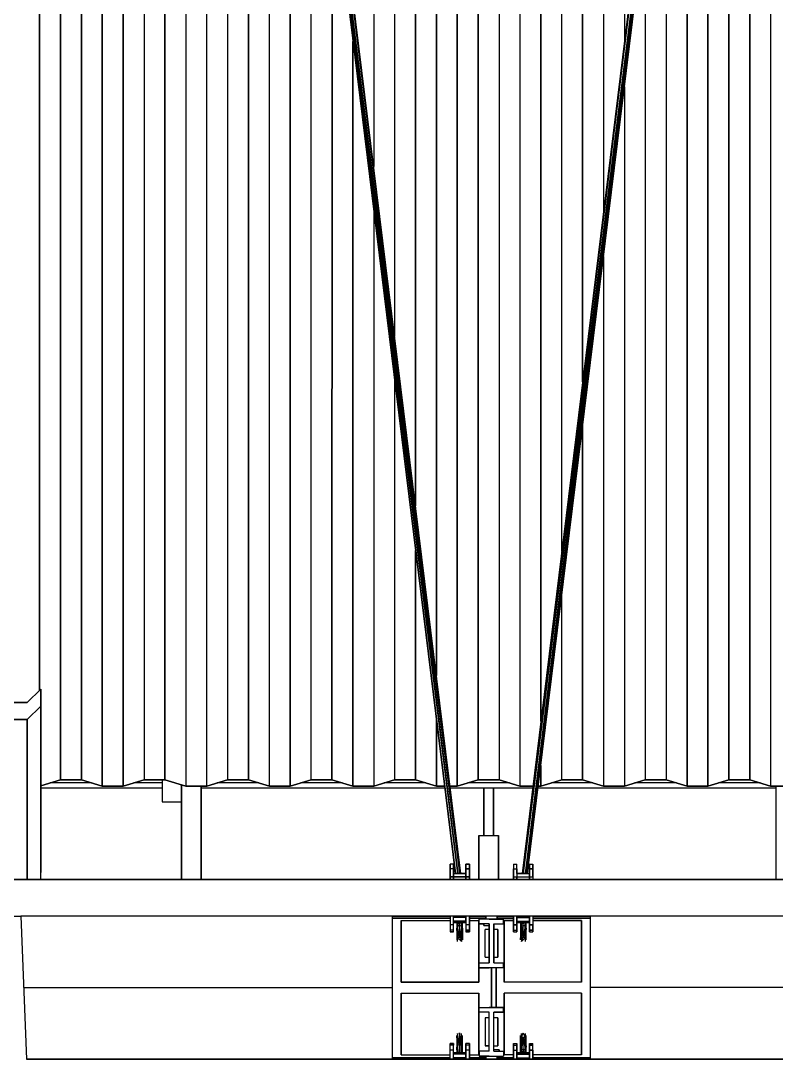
# Model space of a CAD drawing. Extents: x -32 to 51.8, y -51.6 to -5.5.
# Drawn here: x 17.347 to 20.447, y -20.883 to -16.621 of the extents above; entities that cross this region are included whole.
import ezdxf

# ---------------------------------------------------------------- set-up
doc = ezdxf.new("R2010")
doc.units = 0
doc.header["$MEASUREMENT"] = 0
doc.layers.get('0').update_dxf_attribs({"linetype": 'CONTINUOUS'})
doc.layers.add('hachures', color=5, linetype='CONTINUOUS')

msp = doc.modelspace()

# ---------------------------------------------------------------- linework, layer by layer
for p, q in [((18.4959, -14.9653), (19.1303, -20.1205)), ((19.133, -20.1205), (18.4959, -14.9653)), ((19.1406, -20.1205), (18.4992, -14.9709)), ((19.133, -20.1205), (18.4992, -14.9709)), ((19.1488, -20.1205), (18.5071, -14.9732)), ((18.5071, -14.9732), (19.1407, -20.1205)), ((19.1527, -20.1205), (18.5151, -14.9709)), ((18.5151, -14.9709), (19.1489, -20.1205)), ((19.1528, -20.1205), (18.5184, -14.9653)), ((20.0389, -14.9653), (19.4044, -20.1205)), ((20.0422, -14.9709), (19.4045, -20.1205)), ((19.4083, -20.1205), (20.0422, -14.9709)), ((20.0501, -14.9732), (19.4084, -20.1205)), ((20.0581, -14.9709), (19.4165, -20.1205)), ((20.0501, -14.9732), (19.4165, -20.1205)), ((19.4242, -20.1205), (20.0614, -14.9653)), ((19.4242, -20.1205), (20.0581, -14.9709)), ((19.4269, -20.1205), (20.0614, -14.9653)), ((17.429, -19.364), (17.3737, -19.4184)), ((17.429, -19.364), (17.4289, -19.4337)), ((17.4289, -19.4337), (17.429, -19.364)), ((17.429, -20.117), (17.429, -19.364)), ((17.429, -19.364), (17.429, -19.364)), ((17.429, -19.3651), (17.429, -20.117)), ((17.288, -19.4184), (17.3737, -19.4184)), ((17.3737, -19.4184), (17.288, -19.4184)), ((17.4289, -19.4337), (17.3736, -19.4881)), ((17.3736, -19.4881), (17.4289, -19.4337)), ((17.4289, -20.1452), (17.4289, -19.4337)), ((17.3736, -19.4881), (17.2879, -19.4881)), ((17.2879, -19.4881), (17.3736, -19.4881)), ((17.3736, -20.1452), (17.3736, -19.4881)), ((19.0528, -19.491), (19.0528, -19.7619)), ((19.4814, -19.6778), (19.4814, -19.7619)), ((19.4814, -19.7619), (19.4814, -19.6778)), ((17.51, -19.7045), (17.51, -19.7045)), ((17.51, -19.7045), (17.51, -19.7045)), ((17.51, -19.7367), (17.429, -19.7604)), ((17.429, -19.7605), (17.51, -19.7368)), ((17.9271, -19.7702), (17.429, -19.7702)), ((17.638, -19.7492), (17.4676, -19.7492)), ((17.5957, -19.7367), (17.51, -19.7367)), ((17.51, -19.7368), (17.5957, -19.7368)), ((17.6814, -19.7618), (17.5957, -19.7367)), ((17.5957, -19.7368), (17.6814, -19.7619)), ((17.7671, -19.7619), (17.6814, -19.7618)), ((17.6814, -19.7619), (17.7671, -19.7619)), ((17.8528, -19.7367), (17.7671, -19.7619)), ((17.7671, -19.7619), (17.8528, -19.7368)), ((17.9271, -19.7492), (17.8105, -19.7492)), ((17.9385, -19.7367), (17.8528, -19.7367)), ((17.8528, -19.7368), (17.9385, -19.7368)), ((17.9271, -19.7368), (17.9271, -19.8262)), ((18.0242, -19.7619), (17.9385, -19.7367)), ((17.9385, -19.7368), (18.0242, -19.7619)), ((18.0071, -20.1452), (18.0071, -19.7569)), ((18.0071, -19.7569), (18.0071, -20.1452)), ((18.0071, -19.7569), (18.0071, -19.8262)), ((18.0242, -19.7619), (18.11, -19.7619)), ((18.11, -19.7619), (18.0242, -19.7619)), ((18.0871, -19.7619), (18.0871, -20.1452)), ((18.0871, -20.1452), (18.0871, -19.7619)), ((19.0872, -19.7702), (18.0871, -19.7702)), ((18.1957, -19.7367), (18.11, -19.7619)), ((18.11, -19.7619), (18.1957, -19.7368)), ((18.3237, -19.7492), (18.1533, -19.7492)), ((18.2814, -19.7367), (18.1957, -19.7367)), ((18.1957, -19.7368), (18.2814, -19.7368)), ((18.3671, -19.7619), (18.2814, -19.7367)), ((18.2814, -19.7368), (18.3671, -19.7619)), ((18.3671, -19.7619), (18.4528, -19.7619)), ((18.4528, -19.7619), (18.3671, -19.7619)), ((18.5385, -19.7367), (18.4528, -19.7619)), ((18.4528, -19.7619), (18.5385, -19.7368)), ((18.6666, -19.7492), (18.4962, -19.7492)), ((18.6242, -19.7367), (18.5385, -19.7367)), ((18.5385, -19.7368), (18.6242, -19.7368)), ((18.71, -19.7619), (18.6242, -19.7367)), ((18.6242, -19.7368), (18.71, -19.7619)), ((18.71, -19.7619), (18.7957, -19.7619)), ((18.7957, -19.7619), (18.71, -19.7619)), ((18.8814, -19.7367), (18.7957, -19.7619)), ((18.7957, -19.7619), (18.8814, -19.7368)), ((19.0094, -19.7492), (18.839, -19.7492)), ((18.9671, -19.7367), (18.8814, -19.7367)), ((18.8814, -19.7368), (18.9671, -19.7368)), ((19.0528, -19.7619), (18.9671, -19.7367)), ((18.9671, -19.7368), (19.0528, -19.7619)), ((19.0528, -19.7619), (19.0861, -19.7619)), ((19.0861, -19.7619), (19.0528, -19.7619)), ((19.1086, -19.7619), (19.1385, -19.7619)), ((19.1385, -19.7619), (19.1086, -19.7619)), ((19.4475, -19.7702), (19.1097, -19.7702)), ((19.2242, -19.7367), (19.1385, -19.7619)), ((19.1385, -19.7619), (19.2242, -19.7368)), ((19.3523, -19.7492), (19.1819, -19.7492)), ((19.31, -19.7367), (19.2242, -19.7367)), ((19.2242, -19.7368), (19.31, -19.7368)), ((19.2473, -19.9652), (19.2473, -19.7702)), ((19.2473, -19.7702), (19.2473, -19.9652)), ((19.2869, -19.7702), (19.2869, -19.9652)), ((19.2869, -19.9652), (19.2869, -19.7702)), ((19.2869, -19.9652), (19.2869, -19.7702)), ((19.3957, -19.7619), (19.31, -19.7367)), ((19.31, -19.7368), (19.3957, -19.7619)), ((19.3957, -19.7619), (19.4486, -19.7619)), ((19.4486, -19.7619), (19.3957, -19.7619)), ((20.4471, -19.7702), (19.47, -19.7702)), ((19.471, -19.7619), (19.4814, -19.7619)), ((19.4814, -19.7619), (19.471, -19.7619)), ((19.5671, -19.7367), (19.4814, -19.7619)), ((19.4814, -19.7619), (19.5671, -19.7368)), ((19.6952, -19.7492), (19.5247, -19.7492)), ((19.6528, -19.7367), (19.5671, -19.7367)), ((19.5671, -19.7368), (19.6528, -19.7368)), ((19.7385, -19.7619), (19.6528, -19.7367)), ((19.6528, -19.7368), (19.7385, -19.7619)), ((19.7385, -19.7619), (19.8242, -19.7619)), ((19.8242, -19.7619), (19.7385, -19.7619)), ((19.91, -19.7367), (19.8242, -19.7619)), ((19.8242, -19.7619), (19.91, -19.7368)), ((20.038, -19.7492), (19.8676, -19.7492)), ((19.9957, -19.7367), (19.91, -19.7367)), ((19.91, -19.7368), (19.9957, -19.7368)), ((20.0814, -19.7619), (19.9957, -19.7367)), ((19.9957, -19.7368), (20.0814, -19.7619)), ((20.0814, -19.7619), (20.1671, -19.7619)), ((20.1671, -19.7619), (20.0814, -19.7619)), ((20.2528, -19.7367), (20.1671, -19.7619)), ((20.1671, -19.7619), (20.2528, -19.7368)), ((20.3809, -19.7492), (20.2104, -19.7492)), ((20.3385, -19.7367), (20.2528, -19.7367)), ((20.2528, -19.7368), (20.3385, -19.7368)), ((20.4242, -19.7619), (20.3385, -19.7367)), ((20.3385, -19.7368), (20.4242, -19.7619)), ((20.4242, -19.7619), (20.51, -19.7619)), ((20.51, -19.7619), (20.4242, -19.7619)), ((20.4471, -20.1452), (20.4471, -19.7619)), ((17.9271, -19.8262), (18.0071, -19.8262)), ((19.2271, -20.1452), (19.2271, -19.9652)), ((19.2271, -19.9652), (19.3071, -19.9652)), ((19.2271, -20.1452), (19.2271, -19.9652)), ((19.2271, -19.9652), (19.2271, -20.1452)), ((19.3071, -19.9652), (19.3071, -20.1452)), ((19.3071, -19.9652), (19.3071, -20.1452)), ((19.3071, -20.1452), (19.3071, -19.9652)), ((17.429, -20.1452), (17.429, -20.117)), ((19.1086, -20.0818), (19.1086, -20.1019)), ((19.1086, -20.0886), (19.1086, -20.0818)), ((19.123, -20.0818), (19.1086, -20.0818)), ((19.1086, -20.0818), (19.1086, -20.0886)), ((19.1086, -20.1019), (19.1086, -20.0818)), ((19.1086, -20.11), (19.1086, -20.0886)), ((19.1086, -20.1019), (19.1086, -20.1351)), ((19.123, -20.1019), (19.1086, -20.1019)), ((19.1086, -20.1351), (19.1086, -20.1019)), ((19.1086, -20.1452), (19.1086, -20.11)), ((19.123, -20.1019), (19.123, -20.0818)), ((19.123, -20.0818), (19.123, -20.1019)), ((19.123, -20.1351), (19.123, -20.1019)), ((19.123, -20.1019), (19.123, -20.1351)), ((19.1886, -20.0818), (19.1741, -20.0818)), ((19.1741, -20.0886), (19.1741, -20.0818)), ((19.1741, -20.0818), (19.1741, -20.1019)), ((19.1741, -20.0818), (19.1886, -20.0818)), ((19.1741, -20.1019), (19.1741, -20.0818)), ((19.1741, -20.11), (19.1741, -20.0886)), ((19.1741, -20.1019), (19.1741, -20.1019)), ((19.1741, -20.1019), (19.1741, -20.1351)), ((19.1741, -20.1019), (19.1886, -20.1019)), ((19.1741, -20.1351), (19.1741, -20.1019)), ((19.1886, -20.1019), (19.1741, -20.1019)), ((19.1741, -20.1205), (19.1741, -20.11)), ((19.1886, -20.1019), (19.1886, -20.0818)), ((19.1886, -20.0818), (19.1886, -20.0886)), ((19.1886, -20.0818), (19.1886, -20.1019)), ((19.1886, -20.0886), (19.1886, -20.11)), ((19.1886, -20.1351), (19.1886, -20.1019)), ((19.1886, -20.1019), (19.1886, -20.1351)), ((19.1886, -20.11), (19.1886, -20.1452)), ((19.3686, -20.0818), (19.383, -20.0818)), ((19.3686, -20.0818), (19.3686, -20.1019)), ((19.3686, -20.1019), (19.383, -20.1019)), ((19.3686, -20.1351), (19.3686, -20.1019)), ((19.3686, -20.1019), (19.3686, -20.1351)), ((19.383, -20.1019), (19.383, -20.0818)), ((19.383, -20.0886), (19.383, -20.0818)), ((19.383, -20.1019), (19.383, -20.1351)), ((19.383, -20.11), (19.383, -20.1019)), ((19.383, -20.11), (19.383, -20.11)), ((19.383, -20.1205), (19.383, -20.11)), ((19.4341, -20.0886), (19.4341, -20.0818)), ((19.4341, -20.0818), (19.4341, -20.1019)), ((19.4341, -20.11), (19.4341, -20.0886)), ((19.4341, -20.1019), (19.4341, -20.1351)), ((19.4341, -20.1205), (19.4341, -20.11)), ((19.4342, -20.0818), (19.4486, -20.0818)), ((19.4342, -20.1019), (19.4342, -20.0818)), ((19.4342, -20.1019), (19.4486, -20.1019)), ((19.4342, -20.1351), (19.4342, -20.1019)), ((19.4342, -20.1019), (19.4342, -20.1019)), ((19.4486, -20.1019), (19.4342, -20.1019)), ((19.4486, -20.1019), (19.4486, -20.0818)), ((19.4486, -20.0818), (19.4486, -20.1019)), ((19.4486, -20.1019), (19.4486, -20.1019)), ((19.4486, -20.1019), (19.4486, -20.1351)), ((19.4486, -20.1351), (19.4486, -20.1019)), ((17.3471, -20.1452), (17.2671, -20.1452)), ((17.2671, -20.1452), (17.3471, -20.1452)), ((21.1871, -20.1452), (17.3471, -20.1452)), ((21.1871, -20.1452), (17.3471, -20.1452)), ((17.3471, -20.1452), (21.1871, -20.1452)), ((19.1086, -20.1452), (17.4289, -20.1452)), ((17.4289, -20.1452), (19.1086, -20.1452)), ((17.429, -20.1452), (18.0071, -20.1452)), ((19.1086, -20.1351), (19.1086, -20.1452)), ((19.123, -20.1351), (19.1086, -20.1351)), ((19.1086, -20.1452), (19.1086, -20.1351)), ((19.1086, -20.1351), (19.123, -20.1351)), ((19.123, -20.1205), (19.1741, -20.1205)), ((19.1741, -20.1205), (19.123, -20.1205)), ((19.123, -20.1205), (19.123, -20.1205)), ((19.123, -20.135), (19.1741, -20.135)), ((19.1741, -20.135), (19.123, -20.135)), ((19.123, -20.1452), (19.123, -20.1351)), ((19.123, -20.1351), (19.123, -20.1351)), ((19.123, -20.1351), (19.123, -20.1351)), ((19.123, -20.1351), (19.123, -20.1351)), ((19.123, -20.1351), (19.123, -20.1351)), ((19.123, -20.1351), (19.123, -20.1452)), ((19.1741, -20.135), (19.1741, -20.1205)), ((19.1741, -20.1205), (19.1741, -20.1205)), ((19.1741, -20.1452), (19.1741, -20.135)), ((19.1741, -20.135), (19.1741, -20.135)), ((19.1741, -20.1351), (19.1741, -20.1452)), ((19.1741, -20.1351), (19.1886, -20.1351)), ((19.1741, -20.1452), (19.1741, -20.1351)), ((19.1886, -20.1351), (19.1741, -20.1351)), ((19.1886, -20.1452), (19.1886, -20.1351)), ((19.1886, -20.1351), (19.1886, -20.1452)), ((19.3686, -20.1452), (19.1886, -20.1452)), ((19.1886, -20.1452), (19.1886, -20.1452)), ((19.1886, -20.1452), (19.1886, -20.1452)), ((19.1886, -20.1452), (19.3686, -20.1452)), ((19.3071, -20.1452), (19.3686, -20.1452)), ((19.3686, -20.1452), (19.3686, -20.1225)), ((19.3686, -20.1351), (19.383, -20.1351)), ((19.3686, -20.1452), (19.3686, -20.1351)), ((19.3686, -20.1351), (19.3686, -20.1452)), ((19.383, -20.1205), (19.4342, -20.1205)), ((19.4342, -20.1205), (19.383, -20.1205)), ((19.383, -20.135), (19.4342, -20.135)), ((19.383, -20.1351), (19.383, -20.1452)), ((19.383, -20.1452), (19.383, -20.1351)), ((19.4341, -20.1351), (19.4341, -20.1452)), ((19.4342, -20.1351), (19.4486, -20.1351)), ((19.4342, -20.1452), (19.4342, -20.1351)), ((19.4486, -20.1351), (19.4486, -20.1452)), ((21.141, -20.1452), (19.4486, -20.1452)), ((19.4486, -20.1452), (21.1736, -20.1452)), ((19.4486, -20.1452), (20.4471, -20.1452)), ((17.2671, -20.2952), (17.3471, -20.2952)), ((21.1871, -20.2952), (17.3471, -20.2952)), ((17.3471, -20.2952), (17.3701, -20.8831)), ((18.8714, -20.2952), (19.1086, -20.2952)), ((19.1086, -20.2952), (18.8714, -20.2952)), ((18.8714, -20.2952), (18.8714, -20.5892)), ((18.8714, -20.3034), (19.1086, -20.3034)), ((19.1086, -20.3034), (18.8714, -20.3034)), ((18.9087, -20.5664), (18.9087, -20.3139)), ((18.9087, -20.3139), (19.1086, -20.3139)), ((18.9087, -20.3139), (19.1086, -20.3139)), ((18.9087, -20.5664), (18.9087, -20.3139)), ((18.9087, -20.3139), (18.9087, -20.5664)), ((19.1086, -20.2952), (19.1086, -20.332)), ((19.1086, -20.332), (19.1086, -20.3535)), ((19.123, -20.332), (19.1086, -20.332)), ((19.123, -20.332), (19.123, -20.2952)), ((19.1741, -20.3011), (19.123, -20.3011)), ((19.1741, -20.3166), (19.123, -20.3166)), ((19.123, -20.3166), (19.1741, -20.3166)), ((19.1741, -20.3215), (19.123, -20.3215)), ((19.123, -20.3215), (19.1741, -20.3215)), ((19.123, -20.3535), (19.123, -20.332)), ((19.1366, -20.3215), (19.1366, -20.3446)), ((19.1399, -20.3215), (19.1399, -20.3371)), ((19.1479, -20.334), (19.1464, -20.3215)), ((19.1479, -20.3215), (19.1479, -20.334)), ((19.1542, -20.3215), (19.1558, -20.3371)), ((19.1558, -20.3215), (19.1558, -20.3371)), ((19.1591, -20.3446), (19.1591, -20.3215)), ((19.1741, -20.2952), (19.1741, -20.332)), ((19.1741, -20.3166), (19.1741, -20.3011)), ((19.1741, -20.3166), (19.1741, -20.3166)), ((19.1741, -20.3215), (19.1741, -20.3166)), ((19.1741, -20.3166), (19.1741, -20.3166)), ((19.1741, -20.332), (19.1741, -20.3535)), ((19.1886, -20.332), (19.1741, -20.332)), ((19.1886, -20.2952), (19.1886, -20.332)), ((19.1886, -20.332), (19.1886, -20.2952)), ((19.1886, -20.2952), (19.2551, -20.2952)), ((19.2271, -20.2952), (19.1886, -20.2952)), ((19.1886, -20.3034), (19.2551, -20.3034)), ((19.2551, -20.3034), (19.1886, -20.3034)), ((19.1886, -20.3069), (19.1886, -20.3402)), ((19.1886, -20.3139), (19.1886, -20.3139)), ((19.1886, -20.3139), (19.2267, -20.3139)), ((19.1886, -20.3139), (19.1886, -20.3139)), ((19.1886, -20.3139), (19.2267, -20.3139)), ((19.1886, -20.332), (19.1886, -20.3535)), ((19.1886, -20.3535), (19.1886, -20.332)), ((19.2267, -20.3139), (19.2267, -20.5664)), ((19.2267, -20.3139), (19.2267, -20.5664)), ((19.2267, -20.5664), (19.2267, -20.3139)), ((19.2267, -20.3273), (19.2286, -20.3273)), ((19.2551, -20.2952), (19.2271, -20.2952)), ((19.2271, -20.2952), (19.2551, -20.2952)), ((19.2473, -20.3078), (19.2286, -20.3078)), ((19.2686, -20.3078), (19.2286, -20.3078)), ((19.2286, -20.3278), (19.2286, -20.3078)), ((19.2286, -20.3278), (19.2473, -20.3278)), ((19.2686, -20.3278), (19.2286, -20.3278)), ((19.2473, -20.3078), (19.2473, -20.3034)), ((19.2473, -20.3034), (19.2473, -20.3078)), ((19.2473, -20.3335), (19.2473, -20.3278)), ((19.2473, -20.3278), (19.2473, -20.3335)), ((19.2551, -20.3078), (19.2551, -20.2952)), ((19.2551, -20.3078), (19.2551, -20.2952)), ((19.2551, -20.2952), (19.2551, -20.3078)), ((19.3021, -20.3078), (19.2551, -20.3078)), ((19.2886, -20.3078), (19.2686, -20.3078)), ((19.2686, -20.3078), (19.2886, -20.3078)), ((19.2686, -20.4878), (19.2686, -20.3278)), ((19.2686, -20.3278), (19.2686, -20.4878)), ((19.2869, -20.3078), (19.2869, -20.3078)), ((19.2869, -20.3078), (19.2869, -20.3078)), ((19.2869, -20.3078), (19.2869, -20.3078)), ((19.2886, -20.3078), (19.2869, -20.3078)), ((19.3286, -20.3078), (19.2886, -20.3078)), ((19.2886, -20.3078), (19.3286, -20.3078)), ((19.2886, -20.3278), (19.3286, -20.3278)), ((19.2886, -20.3278), (19.2886, -20.4878)), ((19.2886, -20.4878), (19.2886, -20.3278)), ((19.3021, -20.2952), (19.3686, -20.2952)), ((19.3021, -20.2952), (19.3021, -20.3078)), ((19.3021, -20.3078), (19.3021, -20.2952)), ((19.3021, -20.3034), (19.3686, -20.3034)), ((19.3686, -20.3034), (19.3021, -20.3034)), ((19.3286, -20.3278), (19.3286, -20.3078)), ((19.3286, -20.3278), (19.3286, -20.3078)), ((19.3286, -20.3273), (19.3305, -20.3273)), ((19.3305, -20.3139), (19.3686, -20.3139)), ((19.3686, -20.3139), (19.3305, -20.3139)), ((19.3305, -20.5664), (19.3305, -20.3139)), ((19.3305, -20.5664), (19.3305, -20.3139)), ((19.3305, -20.3139), (19.3305, -20.5664)), ((19.3686, -20.332), (19.3686, -20.2952)), ((19.3686, -20.2952), (19.3686, -20.332)), ((19.3686, -20.3069), (19.3686, -20.2952)), ((19.3686, -20.3402), (19.3686, -20.3069)), ((19.3686, -20.332), (19.383, -20.332)), ((19.3686, -20.3535), (19.3686, -20.332)), ((19.383, -20.332), (19.3686, -20.332)), ((19.3686, -20.332), (19.3686, -20.332)), ((19.3686, -20.332), (19.3686, -20.3535)), ((19.383, -20.2952), (19.383, -20.332)), ((19.383, -20.332), (19.383, -20.2952)), ((19.383, -20.3011), (19.4342, -20.3011)), ((19.4342, -20.3011), (19.383, -20.3011)), ((19.383, -20.3166), (19.4342, -20.3166)), ((19.4342, -20.3215), (19.383, -20.3215)), ((19.383, -20.3215), (19.4342, -20.3215)), ((19.383, -20.332), (19.383, -20.332)), ((19.383, -20.332), (19.383, -20.3535)), ((19.383, -20.3402), (19.383, -20.332)), ((19.383, -20.3535), (19.383, -20.332)), ((19.3981, -20.3215), (19.3981, -20.3446)), ((19.4014, -20.3371), (19.403, -20.3215)), ((19.4014, -20.3371), (19.4014, -20.3215)), ((19.4093, -20.334), (19.4107, -20.3215)), ((19.4093, -20.334), (19.4093, -20.3215)), ((19.4173, -20.3371), (19.4173, -20.3215)), ((19.418, -20.3215), (19.4173, -20.3371)), ((19.4206, -20.3446), (19.4206, -20.3215)), ((19.4341, -20.3402), (19.4341, -20.3215)), ((19.4342, -20.332), (19.4341, -20.3535)), ((19.4342, -20.332), (19.4342, -20.2952)), ((19.4342, -20.2952), (19.4342, -20.332)), ((19.4342, -20.3161), (19.4342, -20.3161)), ((19.4486, -20.332), (19.4342, -20.332)), ((19.4342, -20.332), (19.4486, -20.332)), ((19.4342, -20.3535), (19.4342, -20.332)), ((19.4486, -20.2952), (19.4486, -20.332)), ((19.4486, -20.2952), (19.6857, -20.2952)), ((19.4486, -20.3034), (19.6857, -20.3034)), ((19.6857, -20.3034), (19.4486, -20.3034)), ((19.4486, -20.3139), (19.6485, -20.3139)), ((19.6485, -20.3139), (19.4486, -20.3139)), ((19.4486, -20.3535), (19.4486, -20.332)), ((19.4486, -20.332), (19.4486, -20.3402)), ((19.4486, -20.332), (19.4486, -20.3535)), ((19.6485, -20.3139), (19.6485, -20.5664)), ((19.6485, -20.5664), (19.6485, -20.3139)), ((19.6485, -20.3139), (19.6485, -20.5664)), ((19.6857, -20.5892), (19.6857, -20.2952)), ((19.1086, -20.3535), (19.1086, -20.3602)), ((19.123, -20.3535), (19.1086, -20.3535)), ((19.123, -20.3602), (19.1086, -20.3602)), ((19.1086, -20.3602), (19.123, -20.3602)), ((19.123, -20.3602), (19.123, -20.3535)), ((19.1399, -20.3371), (19.1366, -20.3446)), ((19.1366, -20.3446), (19.1366, -20.3927)), ((19.1399, -20.385), (19.1366, -20.3446)), ((19.1479, -20.334), (19.1399, -20.3371)), ((19.1399, -20.3371), (19.1399, -20.385)), ((19.1479, -20.3817), (19.1399, -20.3371)), ((19.1558, -20.3371), (19.1479, -20.334)), ((19.1558, -20.385), (19.1479, -20.334)), ((19.1479, -20.334), (19.1479, -20.3817)), ((19.1558, -20.3371), (19.1558, -20.385)), ((19.1558, -20.3371), (19.1591, -20.3927)), ((19.1591, -20.3446), (19.1558, -20.3371)), ((19.1591, -20.3446), (19.1591, -20.3927)), ((19.1741, -20.3535), (19.1741, -20.3602)), ((19.1886, -20.3535), (19.1741, -20.3535)), ((19.1741, -20.3535), (19.1886, -20.3535)), ((19.1886, -20.3602), (19.1741, -20.3602)), ((19.1741, -20.3602), (19.1886, -20.3602)), ((19.1886, -20.3402), (19.1886, -20.3602)), ((19.1886, -20.3535), (19.1886, -20.3602)), ((19.1886, -20.3535), (19.1886, -20.3535)), ((19.1886, -20.3602), (19.1886, -20.3535)), ((19.2473, -20.3335), (19.2686, -20.3335)), ((19.2473, -20.3335), (19.2686, -20.3335)), ((19.2686, -20.3508), (19.2527, -20.3508)), ((19.2527, -20.4648), (19.2527, -20.3508)), ((19.3044, -20.3508), (19.2886, -20.3508)), ((19.3044, -20.3508), (19.3044, -20.4648)), ((19.3044, -20.4648), (19.3044, -20.3508)), ((19.3044, -20.3508), (19.3044, -20.4648)), ((19.3686, -20.3602), (19.3686, -20.3402)), ((19.3686, -20.3535), (19.383, -20.3535)), ((19.3686, -20.3602), (19.3686, -20.3535)), ((19.3686, -20.3535), (19.3686, -20.3602)), ((19.3686, -20.3602), (19.383, -20.3602)), ((19.383, -20.3602), (19.383, -20.3402)), ((19.383, -20.3402), (19.383, -20.3402)), ((19.383, -20.3535), (19.383, -20.3602)), ((19.383, -20.3602), (19.383, -20.3535)), ((19.3981, -20.3927), (19.4014, -20.3371)), ((19.4014, -20.3371), (19.3981, -20.3446)), ((19.3981, -20.3446), (19.3981, -20.3927)), ((19.4014, -20.385), (19.4093, -20.334)), ((19.4093, -20.334), (19.4014, -20.3371)), ((19.4014, -20.385), (19.4014, -20.3371)), ((19.4173, -20.3371), (19.4093, -20.334)), ((19.4093, -20.3817), (19.4093, -20.334)), ((19.4173, -20.3371), (19.4093, -20.3817)), ((19.4206, -20.3446), (19.4173, -20.3371)), ((19.4173, -20.385), (19.4173, -20.3371)), ((19.4206, -20.3446), (19.4173, -20.385)), ((19.4206, -20.3927), (19.4206, -20.3446)), ((19.4341, -20.3602), (19.4341, -20.3402)), ((19.4341, -20.3535), (19.4341, -20.3602)), ((19.4342, -20.3535), (19.4342, -20.3535)), ((19.4342, -20.3535), (19.4486, -20.3535)), ((19.4342, -20.3602), (19.4342, -20.3535)), ((19.4486, -20.3535), (19.4342, -20.3535)), ((19.4342, -20.3602), (19.4486, -20.3602)), ((19.4486, -20.3402), (19.4486, -20.3602)), ((19.4486, -20.3535), (19.4486, -20.3602)), ((19.4486, -20.3602), (19.4486, -20.3535)), ((19.1399, -20.385), (19.1366, -20.3927)), ((19.1479, -20.3817), (19.1399, -20.385)), ((19.1399, -20.385), (19.1558, -20.4005)), ((19.1399, -20.4005), (19.1399, -20.385)), ((19.1558, -20.385), (19.1479, -20.3817)), ((19.1479, -20.3817), (19.1558, -20.4005)), ((19.1591, -20.3927), (19.1558, -20.385)), ((19.1558, -20.385), (19.1558, -20.4005)), ((19.4014, -20.385), (19.3981, -20.3927)), ((19.4093, -20.3817), (19.4014, -20.385)), ((19.4014, -20.4005), (19.4093, -20.3817)), ((19.4014, -20.385), (19.4014, -20.4005)), ((19.4014, -20.4005), (19.4173, -20.385)), ((19.4173, -20.385), (19.4093, -20.3817)), ((19.4206, -20.3927), (19.4173, -20.385)), ((19.4173, -20.385), (19.4173, -20.4005)), ((19.2286, -20.4883), (19.2267, -20.4883)), ((19.2267, -20.4883), (19.2286, -20.4883)), ((19.2286, -20.5078), (19.2286, -20.4878)), ((19.2286, -20.4878), (19.2686, -20.4878)), ((19.2527, -20.4648), (19.2686, -20.4648)), ((19.2886, -20.4648), (19.3044, -20.4648)), ((19.2886, -20.4878), (19.3286, -20.4878)), ((19.3286, -20.5078), (19.3286, -20.4878)), ((19.3286, -20.4878), (19.3286, -20.5078)), ((19.3305, -20.4883), (19.3286, -20.4883)), ((19.3286, -20.4883), (19.3305, -20.4883)), ((19.2686, -20.5078), (19.2286, -20.5078)), ((19.2686, -20.5078), (19.2286, -20.5078)), ((19.2286, -20.5078), (19.2686, -20.5078)), ((19.2886, -20.5078), (19.2686, -20.5078)), ((19.2786, -20.5078), (19.2786, -20.6605)), ((19.2786, -20.6605), (19.2786, -20.5078)), ((19.2786, -20.6705), (19.2786, -20.5178)), ((19.2786, -20.5178), (19.2786, -20.6605)), ((19.3286, -20.5078), (19.2886, -20.5078)), ((19.2986, -20.6605), (19.2986, -20.5078)), ((19.2986, -20.5078), (19.2986, -20.5178)), ((19.2986, -20.5178), (19.2986, -20.6705)), ((19.2986, -20.5178), (19.2986, -20.6605)), ((19.2267, -20.5664), (18.9087, -20.5664)), ((18.9087, -20.5664), (19.2267, -20.5664)), ((19.6485, -20.5664), (19.3305, -20.5664)), ((19.6485, -20.5664), (19.3305, -20.5664)), ((17.3586, -20.5891), (18.8714, -20.5892)), ((18.8714, -20.5892), (18.8714, -20.8831)), ((18.9087, -20.8644), (18.9087, -20.6119)), ((18.9087, -20.6119), (18.9087, -20.8644)), ((18.9087, -20.8644), (18.9087, -20.6119)), ((18.9087, -20.6119), (19.2267, -20.6119)), ((18.9087, -20.6119), (19.2267, -20.6119)), ((19.2267, -20.6119), (19.2267, -20.8644)), ((19.2267, -20.6119), (19.2267, -20.8644)), ((19.2267, -20.8644), (19.2267, -20.6119)), ((19.6485, -20.6119), (19.3305, -20.6119)), ((19.3305, -20.8644), (19.3305, -20.6119)), ((19.3305, -20.8644), (19.3305, -20.6119)), ((19.3305, -20.6119), (19.3305, -20.8644)), ((19.6485, -20.6119), (19.6485, -20.8644)), ((19.6485, -20.6119), (19.6485, -20.8644)), ((19.6485, -20.8644), (19.6485, -20.6119)), ((21.1986, -20.5892), (19.6857, -20.5892)), ((19.6857, -20.8831), (19.6857, -20.5892)), ((19.2286, -20.6905), (19.2286, -20.6705)), ((19.2286, -20.6705), (19.2686, -20.6705)), ((19.2686, -20.6705), (19.2886, -20.6705)), ((19.2686, -20.6705), (19.2786, -20.6705)), ((19.2886, -20.6705), (19.2686, -20.6705)), ((19.2786, -20.6605), (19.2786, -20.6705)), ((19.2786, -20.6705), (19.2786, -20.6605)), ((19.2786, -20.6605), (19.2786, -20.6705)), ((19.2886, -20.6705), (19.3286, -20.6705)), ((19.3286, -20.6705), (19.2886, -20.6705)), ((19.2986, -20.6605), (19.2986, -20.6705)), ((19.2986, -20.6705), (19.2986, -20.6605)), ((19.2986, -20.6705), (19.2986, -20.6605)), ((19.3286, -20.6705), (19.2986, -20.6705)), ((19.2986, -20.6705), (19.3286, -20.6705)), ((19.3286, -20.6905), (19.3286, -20.6705)), ((19.3286, -20.6705), (19.3286, -20.6905)), ((19.2286, -20.69), (19.2267, -20.69)), ((19.2686, -20.6905), (19.2286, -20.6905)), ((19.2527, -20.7135), (19.2527, -20.8275)), ((19.2686, -20.7135), (19.2527, -20.7135)), ((19.2527, -20.7135), (19.2527, -20.8275)), ((19.2686, -20.8505), (19.2686, -20.6905)), ((19.2886, -20.7135), (19.2886, -20.6905)), ((19.2886, -20.6905), (19.3286, -20.6905)), ((19.2886, -20.8505), (19.2886, -20.6905)), ((19.3286, -20.6905), (19.2886, -20.6905)), ((19.3044, -20.7135), (19.2886, -20.7135)), ((19.3044, -20.7135), (19.3044, -20.8275)), ((19.3044, -20.8275), (19.3044, -20.7135)), ((19.3305, -20.69), (19.3286, -20.69)), ((19.1366, -20.7856), (19.1366, -20.8337)), ((19.1399, -20.8263), (19.1366, -20.7856)), ((19.1478, -20.8232), (19.1399, -20.7778)), ((19.1399, -20.7778), (19.1399, -20.8263)), ((19.1479, -20.7746), (19.1478, -20.8232)), ((19.1558, -20.8263), (19.1479, -20.7746)), ((19.1558, -20.8263), (19.1558, -20.7778)), ((19.1591, -20.8337), (19.1558, -20.7778)), ((19.1591, -20.8337), (19.1591, -20.7856)), ((19.3981, -20.7856), (19.4014, -20.7934)), ((19.4014, -20.8412), (19.3981, -20.7856)), ((19.3981, -20.8337), (19.3981, -20.7856)), ((19.4014, -20.7934), (19.4093, -20.7746)), ((19.4014, -20.7934), (19.4014, -20.7778)), ((19.4014, -20.8412), (19.4014, -20.7934)), ((19.4014, -20.7934), (19.4093, -20.8443)), ((19.4014, -20.7934), (19.4093, -20.7966)), ((19.4173, -20.7934), (19.4014, -20.7934)), ((19.4093, -20.7746), (19.4173, -20.7934)), ((19.4093, -20.7966), (19.4173, -20.7934)), ((19.4093, -20.8443), (19.4093, -20.7966)), ((19.4093, -20.7966), (19.4173, -20.8412)), ((19.4173, -20.7778), (19.4173, -20.7934)), ((19.4173, -20.7934), (19.4206, -20.7856)), ((19.4173, -20.8412), (19.4173, -20.7934)), ((19.4173, -20.7934), (19.4206, -20.8337)), ((19.4206, -20.8337), (19.4206, -20.7856)), ((19.1086, -20.8249), (19.1086, -20.8181)), ((19.1086, -20.8181), (19.123, -20.8181)), ((19.123, -20.8181), (19.1086, -20.8181)), ((19.123, -20.8249), (19.1086, -20.8249)), ((19.1086, -20.8463), (19.1086, -20.8249)), ((19.123, -20.8181), (19.123, -20.8249)), ((19.123, -20.8249), (19.123, -20.8181)), ((19.123, -20.8463), (19.123, -20.8249)), ((19.1399, -20.8263), (19.1366, -20.8337)), ((19.1366, -20.8337), (19.1366, -20.8568)), ((19.1378, -20.8568), (19.1366, -20.8337)), ((19.1478, -20.8232), (19.1399, -20.8263)), ((19.1399, -20.8263), (19.1399, -20.8568)), ((19.1433, -20.8568), (19.1399, -20.8263)), ((19.1558, -20.8263), (19.1478, -20.8232)), ((19.1478, -20.8232), (19.1478, -20.8568)), ((19.1558, -20.8568), (19.1558, -20.8263)), ((19.157, -20.8568), (19.1558, -20.8263)), ((19.1591, -20.8337), (19.1558, -20.8263)), ((19.1591, -20.8568), (19.1591, -20.8337)), ((19.1886, -20.8181), (19.1741, -20.8181)), ((19.1741, -20.8249), (19.1741, -20.8181)), ((19.1741, -20.8181), (19.1741, -20.8249)), ((19.1741, -20.8382), (19.1741, -20.8181)), ((19.1886, -20.8249), (19.1741, -20.8249)), ((19.1741, -20.8463), (19.1741, -20.8249)), ((19.1741, -20.8249), (19.1741, -20.8463)), ((19.1741, -20.8568), (19.1741, -20.8382)), ((19.1886, -20.8181), (19.1886, -20.8249)), ((19.1886, -20.8249), (19.1886, -20.8181)), ((19.1886, -20.8249), (19.1886, -20.8463)), ((19.1886, -20.8463), (19.1886, -20.8249)), ((19.2686, -20.8275), (19.2527, -20.8275)), ((19.2527, -20.8275), (19.2686, -20.8275)), ((19.2686, -20.8275), (19.2527, -20.8275)), ((19.2527, -20.8275), (19.2686, -20.8275)), ((19.2886, -20.8448), (19.2886, -20.8275)), ((19.2886, -20.8275), (19.3044, -20.8275)), ((19.3686, -20.8181), (19.383, -20.8181)), ((19.3686, -20.8249), (19.3686, -20.8181)), ((19.3686, -20.8181), (19.3686, -20.8249)), ((19.3686, -20.8249), (19.383, -20.8249)), ((19.3686, -20.8463), (19.3686, -20.8249)), ((19.3686, -20.8249), (19.3686, -20.8463)), ((19.383, -20.8249), (19.383, -20.8181)), ((19.383, -20.8181), (19.383, -20.8382)), ((19.383, -20.8181), (19.383, -20.8249)), ((19.383, -20.8463), (19.383, -20.8249)), ((19.383, -20.8249), (19.383, -20.8463)), ((19.383, -20.8382), (19.383, -20.8568)), ((19.3981, -20.8568), (19.3981, -20.8337)), ((19.3981, -20.8337), (19.399, -20.8568)), ((19.3981, -20.8337), (19.4014, -20.8412)), ((19.4014, -20.8412), (19.4093, -20.8443)), ((19.403, -20.8568), (19.4014, -20.8412)), ((19.4014, -20.8568), (19.4014, -20.8412)), ((19.4093, -20.8443), (19.4173, -20.8412)), ((19.4173, -20.8412), (19.4206, -20.8337)), ((19.4173, -20.8568), (19.4173, -20.8412)), ((19.4173, -20.8412), (19.418, -20.8568)), ((19.4206, -20.8568), (19.4206, -20.8337)), ((19.4341, -20.8181), (19.4486, -20.8181)), ((19.4341, -20.8249), (19.4341, -20.8181)), ((19.4341, -20.8181), (19.4341, -20.8249)), ((19.4341, -20.8249), (19.4486, -20.8249)), ((19.4341, -20.8463), (19.4341, -20.8249)), ((19.4486, -20.8249), (19.4341, -20.8249)), ((19.4341, -20.8249), (19.4341, -20.8463)), ((19.4341, -20.8382), (19.4341, -20.8568)), ((19.4486, -20.8249), (19.4486, -20.8181)), ((19.4486, -20.8463), (19.4486, -20.8249)), ((21.2101, -20.8831), (17.3701, -20.8831)), ((17.3701, -20.8831), (21.2101, -20.8831)), ((18.8714, -20.878), (19.1086, -20.878)), ((19.1086, -20.878), (18.8714, -20.878)), ((18.8714, -20.8831), (19.1086, -20.8831)), ((19.1086, -20.8831), (18.8714, -20.8831)), ((18.9087, -20.8644), (19.1086, -20.8644)), ((19.123, -20.8463), (19.1086, -20.8463)), ((19.1086, -20.8831), (19.1086, -20.8463)), ((19.123, -20.8831), (19.123, -20.8463)), ((19.1741, -20.8568), (19.123, -20.8568)), ((19.1741, -20.8617), (19.123, -20.8617)), ((19.1741, -20.8772), (19.123, -20.8772)), ((19.1886, -20.8463), (19.1741, -20.8463)), ((19.1741, -20.8831), (19.1741, -20.8463)), ((19.1741, -20.8463), (19.1741, -20.8831)), ((19.1741, -20.8568), (19.1741, -20.8617)), ((19.1741, -20.8617), (19.1741, -20.8772)), ((19.1886, -20.8463), (19.1886, -20.8831)), ((19.1886, -20.8831), (19.1886, -20.8463)), ((19.1886, -20.8644), (19.2267, -20.8644)), ((19.1886, -20.878), (19.2551, -20.878)), ((19.2551, -20.878), (19.1886, -20.878)), ((19.1886, -20.8831), (19.2551, -20.8831)), ((19.2551, -20.8831), (19.1886, -20.8831)), ((19.2286, -20.851), (19.2267, -20.851)), ((19.2286, -20.851), (19.2267, -20.851)), ((19.2686, -20.8505), (19.2286, -20.8505)), ((19.2286, -20.8505), (19.2286, -20.8705)), ((19.2286, -20.8505), (19.2286, -20.8705)), ((19.2686, -20.8505), (19.2286, -20.8505)), ((19.2551, -20.8705), (19.2286, -20.8705)), ((19.2286, -20.8705), (19.2686, -20.8705)), ((19.2686, -20.8705), (19.2286, -20.8705)), ((19.2551, -20.8831), (19.2551, -20.8705)), ((19.2551, -20.8705), (19.2551, -20.8831)), ((19.2686, -20.8705), (19.2886, -20.8705)), ((19.3098, -20.8448), (19.2886, -20.8448)), ((19.3098, -20.8448), (19.2886, -20.8448)), ((19.2886, -20.8505), (19.3286, -20.8505)), ((19.2886, -20.8705), (19.3286, -20.8705)), ((19.3021, -20.8831), (19.3021, -20.8705)), ((19.3021, -20.8705), (19.3021, -20.8831)), ((19.3021, -20.878), (19.3686, -20.878)), ((19.3686, -20.878), (19.3021, -20.878)), ((19.3021, -20.8831), (19.3686, -20.8831)), ((19.3686, -20.8831), (19.3021, -20.8831)), ((19.3098, -20.8505), (19.3098, -20.8448)), ((19.3098, -20.8448), (19.3098, -20.8505)), ((19.3098, -20.8505), (19.3098, -20.8448)), ((19.3098, -20.878), (19.3098, -20.8705)), ((19.3098, -20.8705), (19.3098, -20.878)), ((19.3098, -20.878), (19.3098, -20.8705)), ((19.3286, -20.8505), (19.3286, -20.8705)), ((19.3305, -20.851), (19.3286, -20.851)), ((19.3305, -20.851), (19.3286, -20.851)), ((19.3686, -20.8644), (19.3305, -20.8644)), ((19.3686, -20.8463), (19.383, -20.8463)), ((19.3686, -20.8831), (19.3686, -20.8463)), ((19.3686, -20.8463), (19.3686, -20.8831)), ((19.3831, -20.8831), (19.383, -20.8463)), ((19.383, -20.8463), (19.383, -20.8831)), ((19.4341, -20.8568), (19.383, -20.8568)), ((19.383, -20.8568), (19.383, -20.8568)), ((19.383, -20.8568), (19.4341, -20.8568)), ((19.383, -20.8617), (19.4341, -20.8617)), ((19.383, -20.8772), (19.383, -20.8617)), ((19.4341, -20.8617), (19.383, -20.8617)), ((19.3831, -20.8772), (19.4341, -20.8772)), ((19.4093, -20.8568), (19.4093, -20.8443)), ((19.4093, -20.8443), (19.4107, -20.8568)), ((19.4341, -20.8463), (19.4486, -20.8463)), ((19.4341, -20.8831), (19.4341, -20.8463)), ((19.4486, -20.8463), (19.4341, -20.8463)), ((19.4341, -20.8463), (19.4341, -20.8463)), ((19.4341, -20.8463), (19.4341, -20.8831)), ((19.4341, -20.8582), (19.4341, -20.8617)), ((19.4341, -20.8617), (19.4341, -20.8772)), ((19.4341, -20.8713), (19.4341, -20.8622)), ((19.4341, -20.8714), (19.4341, -20.8714)), ((19.4341, -20.8772), (19.4341, -20.8831)), ((19.4486, -20.8463), (19.4486, -20.8831)), ((19.4486, -20.8831), (19.4486, -20.8463)), ((19.4486, -20.8463), (19.4486, -20.8714)), ((19.4486, -20.8714), (19.4486, -20.8463)), ((19.6485, -20.8644), (19.4486, -20.8644)), ((19.4486, -20.8714), (19.4486, -20.8831)), ((19.4486, -20.8714), (19.4486, -20.8714)), ((19.4486, -20.8714), (19.4486, -20.8714)), ((19.4486, -20.8831), (19.4486, -20.8714)), ((19.4486, -20.878), (19.6857, -20.878)), ((19.6857, -20.878), (19.4486, -20.878)), ((19.4486, -20.8831), (19.6857, -20.8831)), ((19.6857, -20.8831), (19.4486, -20.8831))]:
    msp.add_line(p, q)
at = {"layer": 'hachures'}
for p, q in [((17.51, -12.5649), (17.51, -19.7367)), ((17.51, -19.7367), (17.51, -12.5649)), ((17.5957, -19.7367), (17.5957, -12.5649)), ((17.5957, -12.5649), (17.5957, -19.7367)), ((17.8529, -12.5649), (17.8528, -19.7367)), ((17.9386, -12.5649), (17.9385, -19.7367)), ((17.9385, -19.7367), (17.9386, -12.5649)), ((18.1957, -12.5649), (18.1957, -19.7367)), ((18.2814, -12.5649), (18.2814, -19.7367)), ((18.2814, -19.7367), (18.2814, -12.5649)), ((18.8814, -12.5649), (18.8814, -17.9153)), ((18.9672, -12.5649), (18.9671, -18.6118)), ((18.9671, -18.6118), (18.9672, -12.5649)), ((19.2242, -19.7367), (19.2243, -12.5649)), ((19.2243, -12.5649), (19.2242, -19.7367)), ((19.31, -12.5649), (19.31, -19.7367)), ((19.5671, -18.7986), (19.5672, -12.5649)), ((19.6529, -12.5649), (19.6528, -18.1021)), ((19.6528, -18.1021), (19.6529, -12.5649)), ((20.2529, -12.5649), (20.2528, -19.7367)), ((20.2528, -19.7367), (20.2529, -12.5649)), ((20.3385, -19.7367), (20.3386, -12.5649)), ((20.3386, -12.5649), (20.3385, -19.7367)), ((17.4242, -19.3687), (17.4243, -12.5901)), ((17.4243, -12.5901), (17.4242, -19.3687)), ((17.6814, -12.59), (17.6814, -19.7618)), ((17.6814, -19.7618), (17.6814, -12.59)), ((17.7671, -19.7619), (17.7672, -12.59)), ((17.7672, -12.59), (17.7671, -19.7619)), ((18.0243, -12.59), (18.0242, -19.7619)), ((18.11, -19.7619), (18.11, -12.59)), ((18.3671, -19.7619), (18.3672, -12.59)), ((18.4529, -12.59), (18.4528, -19.7619)), ((18.4528, -19.7619), (18.4529, -12.59)), ((18.7957, -12.59), (18.7957, -17.2188)), ((19.0529, -12.59), (19.0528, -19.3083)), ((19.0528, -19.3083), (19.0529, -12.59)), ((19.1386, -12.59), (19.1385, -19.7619)), ((19.1385, -19.7619), (19.1386, -12.59)), ((19.3957, -12.59), (19.3957, -19.7619)), ((19.4814, -12.59), (19.4814, -19.4951)), ((19.4814, -19.4951), (19.4814, -12.59)), ((19.7386, -12.59), (19.7385, -17.4056)), ((19.8243, -12.59), (19.8243, -16.7091)), ((20.0814, -12.59), (20.0814, -19.7619)), ((20.0814, -19.7619), (20.0814, -12.59)), ((20.1672, -12.59), (20.1671, -19.7619)), ((20.1671, -19.7619), (20.1672, -12.59)), ((20.4243, -12.59), (20.4242, -19.7619)), ((18.5385, -19.7367), (18.5386, -15.312)), ((19.9957, -15.4989), (19.9957, -19.7367)), ((18.6243, -16.0085), (18.6242, -19.7367)), ((18.6242, -19.7367), (18.6243, -16.0085)), ((19.91, -16.1954), (19.91, -19.7367)), ((18.71, -19.7619), (18.71, -16.705)), ((18.71, -16.705), (18.71, -19.7619)), ((19.8243, -16.8919), (19.8242, -19.7619)), ((18.7957, -17.4015), (18.7957, -19.7619)), ((19.7385, -17.5884), (19.7385, -19.7619)), ((18.8814, -18.098), (18.8814, -19.7367)), ((19.6528, -18.2849), (19.6528, -19.7367)), ((19.6528, -19.7367), (19.6528, -18.2849)), ((18.9671, -18.7945), (18.9671, -19.7367)), ((18.9671, -19.7367), (18.9671, -18.7945)), ((19.5671, -19.7367), (19.5671, -18.9814)), ((17.3736, -19.4881), (17.3736, -20.1452)), ((19.0528, -19.7619), (19.0528, -19.491))]:
    msp.add_line(p, q, dxfattribs=at)

doc.saveas('drawing.dxf')
